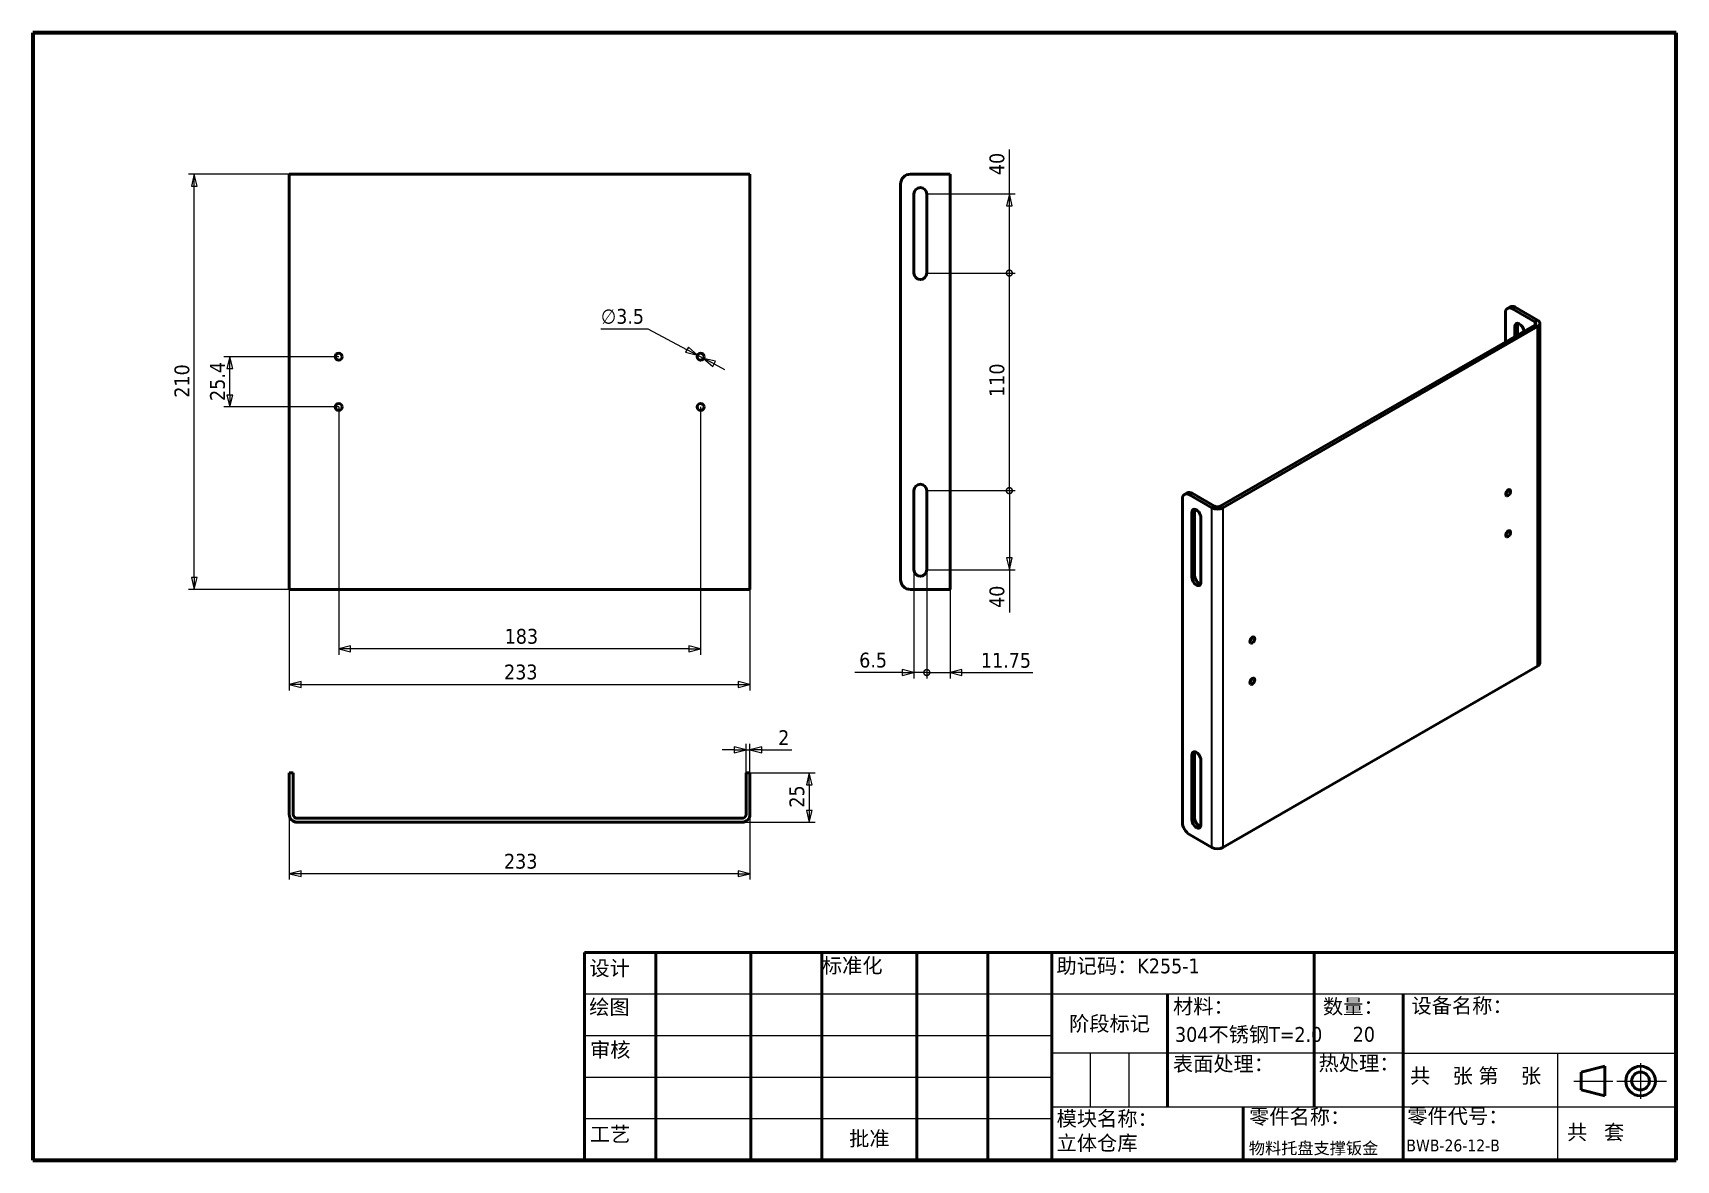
# Model space of a CAD drawing. Header units: millimetres. Extents: x 30 to 861, y 30 to 600.
import ezdxf
from ezdxf.enums import TextEntityAlignment as Align

# ---------------------------------------------------------------- set-up
doc = ezdxf.new("R2010")
doc.units = ezdxf.units.MM
doc.header["$LTSCALE"] = 3
for name, color, linetype, lineweight in [('可见 (ISO)', 7, 'Continuous', 50), ('可见窄的 (ISO)', 7, 'Continuous', 35), ('图框 (ISO)', 7, 'Continuous', 70), ('尺寸 (ISO)', 5, 'Continuous', 25), ('标题 (ISO)', 7, 'Continuous', 50), ('符号 (ISO)', 7, 'Continuous', 25)]:
    doc.layers.add(name, color=color, linetype=linetype, lineweight=lineweight)
doc.styles.add('文本样式19', font='tahoma.ttf')
doc.styles.add('文本样式91', font='tahoma.ttf')
doc.styles.add('注释文本 (ISO)', font='tahoma.ttf')
doc.dimstyles.new('默认 (GB)', dxfattribs={"dimscale": 3, "dimtxt": 2.5, "dimasz": 2, "dimexe": 1, "dimexo": 0, "dimgap": 0.75, "dimtad": 1, "dimtoh": 1, "dimrnd": 1e-08, "dimdsep": 46, "dimtxsty": '注释文本 (ISO)', "dimblk": 'Filled-1', "dimcen": 0.09, "dimdle": 10, "dimclrd": 256, "dimclre": 256, "dimclrt": 256, "dimaunit": 1, "dimazin": 2, "dimtfac": 0.8, "dimtdec": 3, "dimtmove": 0, "dimatfit": 3, "dimldrblk": 'Filled-2', "dimfxl": 0, "dimtolj": 1, "dimtzin": 0, "dimlwd": -1, "dimlwe": -1, "dimarcsym": 0})

# ---------------------------------------------------------------- blocks, each defined once
blk = doc.blocks.new('图框 A3-A4')
at = {"layer": '图框 (ISO)'}
for p, q in [((287, 200), (10, 200)), ((10, 200), (10, 10)), ((287, 10), (287, 200)), ((10, 10), (287, 10))]:
    blk.add_line(p, q, dxfattribs=at)
blk = doc.blocks.new('标题栏 GB1')
at = {"layer": '标题 (ISO)'}
for p, q in [((194.57, 65.23), (194.57, 72.23)), ((194.57, 72.23), (378.57, 72.23)), ((206.57, 65.23), (206.57, 72.23)), ((222.57, 65.23), (222.57, 72.23)), ((234.57, 65.23), (234.57, 72.23)), ((250.57, 65.23), (250.57, 72.23)), ((262.57, 65.23), (262.57, 72.23)), ((273.31, 65.23), (273.31, 72.23)), ((317.57, 65.23), (317.57, 72.23)), ((378.57, 72.23), (378.57, 65.23)), ((194.57, 37.23), (194.57, 65.23)), ((206.57, 37.23), (206.57, 65.23)), ((222.57, 44.23), (222.57, 65.23)), ((234.57, 37.23), (234.57, 65.23)), ((250.57, 37.23), (250.57, 65.23)), ((262.57, 37.23), (262.57, 65.23)), ((273.31, 65.23), (273.31, 37.23)), ((317.57, 55.23), (317.57, 65.23)), ((378.57, 65.23), (378.57, 37.23)), ((317.57, 55.23), (317.57, 46.23)), ((366.57, 53.06), (362.57, 52.06)), ((366.57, 48.06), (366.57, 53.06)), ((362.57, 52.06), (362.57, 49.06)), ((362.57, 49.06), (366.57, 48.06)), ((305.57, 46.23), (305.57, 37.23)), ((222.57, 44.23), (222.57, 37.23)), ((378.57, 37.23), (194.57, 37.23))]:
    blk.add_line(p, q, dxfattribs=at)
at = {"layer": '标题 (ISO)', "lineweight": 25}
for p, q in [((194.57, 65.23), (273.31, 65.23)), ((273.31, 65.23), (378.57, 65.23)), ((194.57, 58.23), (273.31, 58.23)), ((332.57, 55.23), (273.31, 55.23)), ((279.81, 55.23), (279.81, 46.23)), ((286.31, 55.23), (286.31, 46.23)), ((332.57, 55.23), (378.57, 55.23)), ((358.57, 55.23), (358.57, 46.23)), ((372.58, 53.56), (372.58, 47.56)), ((194.57, 51.23), (273.31, 51.23)), ((361.32, 50.56), (367.88, 50.56)), ((368.55, 50.56), (370.07, 50.56)), ((370.07, 50.56), (376.97, 50.56)), ((273.31, 46.23), (378.57, 46.23)), ((358.57, 46.23), (358.57, 37.23)), ((194.57, 44.23), (273.31, 44.23))]:
    blk.add_line(p, q, dxfattribs=at)
at = {"layer": '标题 (ISO)', "lineweight": 50}
for p, q in [((292.81, 65.23), (292.81, 46.23)), ((332.57, 65.23), (332.57, 37.23))]:
    blk.add_line(p, q, dxfattribs=at)
at = {"layer": '标题 (ISO)'}
for radius in [2.5, 1.5]:
    blk.add_circle((372.57, 50.56), radius, dxfattribs=at)
at = {"layer": '标题 (ISO)', "style": '注释文本 (ISO)'}
blk.add_text('阶段标记', height=2.5, dxfattribs=at).set_placement((283.06, 60.23), align=Align.MIDDLE_CENTER)
at = {"layer": '标题 (ISO)', "char_height": 2.5, "style": '注释文本 (ISO)'}
for s, insert, attachment_point in [('\\fTahoma|b0|i0;设计', (195.38, 70.83), 1), ('\\fTahoma|b0|i0;标准化', (234.57, 71.28), 1), ('助记码：K255-1', (274.11, 71.21), 1), ('\\fTahoma|b0|i0;绘图', (195.35, 64.28), 1), ('\\fTahoma|b0|i0;材料：', (293.76, 64.39), 1), ('\\fTahoma|b0|i0;数量：', (319.04, 64.37), 1), ('\\fTahoma|b0|i0;设备名称：', (333.96, 64.5), 1), ('\\fTahoma|b0|i0;审核', (195.48, 57.07), 1), ('\\fTahoma|b0|i0;热处理：', (318.29, 54.82), 1), ('\\fTahoma|b0|i0;零件名称：', (306.59, 45.8), 1), ('\\fTahoma|b0|i0;零件代号：', (333.25, 45.9), 1), ('\\fTahoma|b0|i0;批准', (242.57, 40.73), 5)]:
    blk.add_mtext(s, dxfattribs=dict(at, insert=insert, attachment_point=attachment_point))
at = {"layer": '标题 (ISO)', "char_height": 2.5, "attachment_point": 1, "style": '注释文本 (ISO)'}
for s, insert, width in [('\\fTahoma|b0|i0;表面处理：', (293.74, 54.71), 17.19), ('共    张 第    张', (333.72, 52.69), 27.2374), ('\\fTahoma|b0|i0;工艺', (195.45, 42.85), 6.876), ('\\fTahoma|b0|i0;  共   套', (358.32, 43.18), 17.7919)]:
    blk.add_mtext(s, dxfattribs=dict(at, insert=insert, width=width))
at = {"layer": '标题 (ISO)', "insert": (274.14, 45.48), "char_height": 2.5, "attachment_point": 1, "line_spacing_factor": 0.987884, "style": '注释文本 (ISO)'}
blk.add_mtext('模块名称：\\P立体仓库', dxfattribs=at)
at = {"layer": '标题 (ISO)'}
for tag, p, height, style in [('材料_001', (294.1, 57.16), 2.5, '注释文本 (ISO)'), ('零件代号_001', (306.54, 38.24), 2, '文本样式91'), ('描述_001', (333.1, 38.7), 2, '文本样式91')]:
    blk.add_attdef(tag, p, '', height=height, dxfattribs=dict(at, style=style))
at = {"layer": '标题 (ISO)', "style": '文本样式91'}
blk.add_attdef('热处理', text='', height=2, dxfattribs=at).set_placement((318.2, 50.63), align=Align.TOP_LEFT)
at = {"layer": '标题 (ISO)', "style": '文本样式19'}
for tag, p in [('工程核准人', (256.57, 40.73)), ('工程批准日期', (267.94, 40.73))]:
    blk.add_attdef(tag, text='', height=1, dxfattribs=at).set_placement(p, align=Align.MIDDLE_CENTER)
blk = doc.blocks.new('Filled-1')
at = {"color": 0}
for p, q in [((0, 0), (-1, 0.25)), ((-1, 0.25), (-1, -0.25)), ((-1, 0), (0, 0)), ((-1, -0.25), (0, 0))]:
    blk.add_line(p, q, dxfattribs=at)
at = {"color": 0, "flags": 128}
blk.add_lwpolyline([(-1, -0.25), (0, 0)], dxfattribs=at)
at = {"color": 0}
blk.add_solid([(-1, -0.25), (0, 0), (-1, 0.25), (-1, -0.25)], dxfattribs=at)
blk = doc.blocks.new('*D7')
at = {"layer": 'Defpoints', "color": 0}
for p in [(111.65, 528.53), (159.65, 528.53), (159.65, 318.53)]:
    blk.add_point(p, dxfattribs=at)
at = {"layer": '尺寸 (ISO)'}
for p, q in [((159.65, 528.53), (108.65, 528.53)), ((111.65, 324.53), (111.65, 522.53)), ((159.65, 318.53), (108.65, 318.53))]:
    blk.add_line(p, q, dxfattribs=at)
at = {"layer": '尺寸 (ISO)', "xscale": 6, "yscale": 6, "zscale": 6}
for p, rotation in [((111.65, 528.53), 90), ((111.65, 318.53), 270)]:
    blk.add_blockref('Filled-1', p, dxfattribs=dict(at, rotation=rotation))
at = {"layer": '尺寸 (ISO)', "insert": (101.59, 415.53), "char_height": 7.5, "attachment_point": 1, "rotation": 90, "style": '注释文本 (ISO)'}
blk.add_mtext('\\A1;210', dxfattribs=at)
blk = doc.blocks.new('Filled-2')
at = {"color": 0}
for p, q in [((0, 0), (-1, 0.125)), ((-1, 0.125), (-1, -0.125)), ((-1, 0), (0, 0)), ((-1, -0.125), (0, 0))]:
    blk.add_line(p, q, dxfattribs=at)
at = {"color": 0, "flags": 128}
blk.add_lwpolyline([(-1, -0.125), (0, 0)], dxfattribs=at)
at = {"color": 0}
blk.add_solid([(-1, -0.125), (0, 0), (-1, 0.125), (-1, -0.125)], dxfattribs=at)
blk = doc.blocks.new('*D8')
at = {"layer": 'Defpoints', "color": 0}
for p in [(159.65, 318.53), (392.65, 318.53), (392.65, 270.53)]:
    blk.add_point(p, dxfattribs=at)
at = {"layer": '尺寸 (ISO)'}
for p, q in [((159.65, 318.53), (159.65, 267.53)), ((392.65, 318.53), (392.65, 267.53)), ((165.65, 270.53), (386.65, 270.53))]:
    blk.add_line(p, q, dxfattribs=at)
at = {"layer": '尺寸 (ISO)', "xscale": 6, "yscale": 6, "zscale": 6, "rotation": 180}
blk.add_blockref('Filled-1', (159.65, 270.53), dxfattribs=at)
at = {"layer": '尺寸 (ISO)', "xscale": 6, "yscale": 6, "zscale": 6}
blk.add_blockref('Filled-1', (392.65, 270.53), dxfattribs=at)
at = {"layer": '尺寸 (ISO)', "insert": (268.3, 280.59), "char_height": 7.5, "attachment_point": 1, "style": '注释文本 (ISO)'}
blk.add_mtext('\\A1;233', dxfattribs=at)
blk = doc.blocks.new('*D9')
at = {"layer": 'Defpoints', "color": 0}
for p in [(184.65, 410.83), (367.65, 410.83), (184.65, 288.53)]:
    blk.add_point(p, dxfattribs=at)
at = {"layer": '尺寸 (ISO)'}
for p, q in [((184.65, 410.83), (184.65, 285.53)), ((367.65, 410.83), (367.65, 285.53)), ((361.65, 288.53), (190.65, 288.53))]:
    blk.add_line(p, q, dxfattribs=at)
at = {"layer": '尺寸 (ISO)', "xscale": 6, "yscale": 6, "zscale": 6, "rotation": 180}
blk.add_blockref('Filled-1', (184.65, 288.53), dxfattribs=at)
at = {"layer": '尺寸 (ISO)', "xscale": 6, "yscale": 6, "zscale": 6}
blk.add_blockref('Filled-1', (367.65, 288.53), dxfattribs=at)
at = {"layer": '尺寸 (ISO)', "insert": (268.6, 298.62), "char_height": 7.5, "attachment_point": 1, "style": '注释文本 (ISO)'}
blk.add_mtext('\\A1;183', dxfattribs=at)
blk = doc.blocks.new('*D10')
at = {"layer": 'Defpoints', "color": 0}
for p in [(129.65, 436.23), (184.65, 436.23), (184.65, 410.83)]:
    blk.add_point(p, dxfattribs=at)
at = {"layer": '尺寸 (ISO)'}
for p, q in [((184.65, 436.23), (126.65, 436.23)), ((129.65, 416.83), (129.65, 430.23)), ((184.65, 410.83), (126.65, 410.83))]:
    blk.add_line(p, q, dxfattribs=at)
at = {"layer": '尺寸 (ISO)', "xscale": 6, "yscale": 6, "zscale": 6}
for p, rotation in [((129.65, 436.23), 90), ((129.65, 410.83), 270)]:
    blk.add_blockref('Filled-1', p, dxfattribs=dict(at, rotation=rotation))
at = {"layer": '尺寸 (ISO)', "insert": (119.59, 413.89), "char_height": 7.5, "attachment_point": 1, "rotation": 90, "style": '注释文本 (ISO)'}
blk.add_mtext('\\A1;25.4', dxfattribs=at)
blk = doc.blocks.new('*D11')
at = {"layer": 'Defpoints', "color": 0}
for p in [(392.65, 225.84), (388.65, 200.84), (422.65, 200.84)]:
    blk.add_point(p, dxfattribs=at)
at = {"layer": '尺寸 (ISO)'}
for p, q in [((392.65, 225.84), (425.65, 225.84)), ((422.65, 219.84), (422.65, 206.84)), ((388.65, 200.84), (425.65, 200.84))]:
    blk.add_line(p, q, dxfattribs=at)
at = {"layer": '尺寸 (ISO)', "xscale": 6, "yscale": 6, "zscale": 6}
for p, rotation in [((422.65, 225.84), 90), ((422.65, 200.84), 270)]:
    blk.add_blockref('Filled-1', p, dxfattribs=dict(at, rotation=rotation))
at = {"layer": '尺寸 (ISO)', "insert": (412.59, 208.25), "char_height": 7.5, "attachment_point": 1, "rotation": 90, "style": '注释文本 (ISO)'}
blk.add_mtext('\\A1;25', dxfattribs=at)
blk = doc.blocks.new('*D12')
at = {"layer": 'Defpoints', "color": 0}
for p in [(159.65, 204.84), (392.65, 204.84), (159.65, 174.84)]:
    blk.add_point(p, dxfattribs=at)
at = {"layer": '尺寸 (ISO)'}
for p, q in [((159.65, 204.84), (159.65, 171.84)), ((392.65, 204.84), (392.65, 171.84)), ((386.65, 174.84), (165.65, 174.84))]:
    blk.add_line(p, q, dxfattribs=at)
at = {"layer": '尺寸 (ISO)', "xscale": 6, "yscale": 6, "zscale": 6, "rotation": 180}
blk.add_blockref('Filled-1', (159.65, 174.84), dxfattribs=at)
at = {"layer": '尺寸 (ISO)', "xscale": 6, "yscale": 6, "zscale": 6}
blk.add_blockref('Filled-1', (392.65, 174.84), dxfattribs=at)
at = {"layer": '尺寸 (ISO)', "insert": (268.27, 184.9), "char_height": 7.5, "attachment_point": 1, "style": '注释文本 (ISO)'}
blk.add_mtext('\\A1;233', dxfattribs=at)
blk = doc.blocks.new('*D13')
at = {"layer": 'Defpoints', "color": 0}
for p in [(390.65, 237.47), (390.65, 225.84), (392.65, 225.84)]:
    blk.add_point(p, dxfattribs=at)
at = {"layer": '尺寸 (ISO)'}
for p, q in [((384.65, 237.47), (378.65, 237.47)), ((390.65, 225.84), (390.65, 240.47)), ((390.65, 237.47), (392.65, 237.47)), ((392.65, 225.84), (392.65, 240.47)), ((398.65, 237.47), (413.78, 237.47))]:
    blk.add_line(p, q, dxfattribs=at)
at = {"layer": '尺寸 (ISO)', "xscale": 6, "yscale": 6, "zscale": 6}
blk.add_blockref('Filled-1', (390.65, 237.47), dxfattribs=at)
at = {"layer": '尺寸 (ISO)', "xscale": 6, "yscale": 6, "zscale": 6, "rotation": 180}
blk.add_blockref('Filled-1', (392.65, 237.47), dxfattribs=at)
at = {"layer": '尺寸 (ISO)', "insert": (406.9, 247.38), "char_height": 7.5, "attachment_point": 1, "style": '注释文本 (ISO)'}
blk.add_mtext('\\A1;2', dxfattribs=at)
blk = doc.blocks.new('_DotSmall')
at = {"color": 0, "linetype": 'ByBlock', "const_width": 0.5}
blk.add_lwpolyline([(-0.0625, 0, 1), (0.0625, 0, 1)], format="xyb", close=True, dxfattribs=at)
blk = doc.blocks.new('*D14')
at = {"layer": 'Defpoints', "color": 0}
for p in [(482.05, 368.53), (523.8, 368.53), (482.05, 328.53)]:
    blk.add_point(p, dxfattribs=at)
at = {"layer": '尺寸 (ISO)'}
for p, q in [((482.05, 368.53), (526.8, 368.53)), ((523.8, 368.53), (523.8, 334.53)), ((482.05, 328.53), (526.8, 328.53)), ((523.8, 328.53), (523.8, 306.99))]:
    blk.add_line(p, q, dxfattribs=at)
at = {"layer": '尺寸 (ISO)', "xscale": 6, "yscale": 6, "zscale": 6}
for name, p, rotation in [('_DotSmall', (523.8, 368.53), 90), ('Filled-1', (523.8, 328.53), 270)]:
    blk.add_blockref(name, p, dxfattribs=dict(at, rotation=rotation))
at = {"layer": '尺寸 (ISO)', "insert": (513.74, 309.24), "char_height": 7.5, "attachment_point": 1, "rotation": 90, "style": '注释文本 (ISO)'}
blk.add_mtext('\\A1;40', dxfattribs=at)
blk = doc.blocks.new('*D16')
at = {"layer": 'Defpoints', "color": 0}
for p in [(482.05, 518.53), (523.8, 518.53), (482.05, 478.53)]:
    blk.add_point(p, dxfattribs=at)
at = {"layer": '尺寸 (ISO)'}
for p, q in [((523.8, 518.53), (523.8, 540.96)), ((482.05, 518.53), (526.8, 518.53)), ((523.8, 478.53), (523.8, 512.53)), ((482.05, 478.53), (526.8, 478.53))]:
    blk.add_line(p, q, dxfattribs=at)
at = {"layer": '尺寸 (ISO)', "xscale": 6, "yscale": 6, "zscale": 6}
for name, p, rotation in [('Filled-1', (523.8, 518.53), 90), ('_DotSmall', (523.8, 478.53), 270)]:
    blk.add_blockref(name, p, dxfattribs=dict(at, rotation=rotation))
at = {"layer": '尺寸 (ISO)', "insert": (513.74, 528.07), "char_height": 7.5, "attachment_point": 1, "rotation": 90, "style": '注释文本 (ISO)'}
blk.add_mtext('\\A1;40', dxfattribs=at)
blk = doc.blocks.new('*D17')
at = {"layer": 'Defpoints', "color": 0}
for p in [(482.05, 478.53), (523.8, 478.53), (482.05, 368.53)]:
    blk.add_point(p, dxfattribs=at)
at = {"layer": '尺寸 (ISO)'}
for p, q in [((482.05, 478.53), (526.8, 478.53)), ((523.8, 368.53), (523.8, 478.53)), ((482.05, 368.53), (526.8, 368.53))]:
    blk.add_line(p, q, dxfattribs=at)
at = {"layer": '尺寸 (ISO)', "xscale": 6, "yscale": 6, "zscale": 6}
for p, rotation in [((523.8, 478.53), 90), ((523.8, 368.53), 270)]:
    blk.add_blockref('_DotSmall', p, dxfattribs=dict(at, rotation=rotation))
at = {"layer": '尺寸 (ISO)', "insert": (513.74, 415.92), "char_height": 7.5, "attachment_point": 1, "rotation": 90, "style": '注释文本 (ISO)'}
blk.add_mtext('\\A1;110', dxfattribs=at)
blk = doc.blocks.new('*D18')
at = {"layer": 'Defpoints', "color": 0}
for p in [(482.05, 328.53), (493.8, 318.53), (493.8, 276.55)]:
    blk.add_point(p, dxfattribs=at)
at = {"layer": '尺寸 (ISO)'}
for p, q in [((482.05, 328.53), (482.05, 273.55)), ((493.8, 318.53), (493.8, 273.55)), ((482.05, 276.55), (476.05, 276.55)), ((482.05, 276.55), (493.8, 276.55)), ((499.8, 276.55), (535.65, 276.55))]:
    blk.add_line(p, q, dxfattribs=at)
at = {"layer": '尺寸 (ISO)', "xscale": 6, "yscale": 6, "zscale": 6}
blk.add_blockref('_DotSmall', (482.05, 276.55), dxfattribs=at)
at = {"layer": '尺寸 (ISO)', "xscale": 6, "yscale": 6, "zscale": 6, "rotation": 180}
blk.add_blockref('Filled-1', (493.8, 276.55), dxfattribs=at)
at = {"layer": '尺寸 (ISO)', "insert": (509.43, 286.49), "char_height": 7.5, "attachment_point": 1, "style": '注释文本 (ISO)'}
blk.add_mtext('\\A1;11.75', dxfattribs=at)
blk = doc.blocks.new('*D19')
at = {"layer": 'Defpoints', "color": 0}
for p in [(475.55, 328.53), (482.05, 328.53), (482.05, 276.55)]:
    blk.add_point(p, dxfattribs=at)
at = {"layer": '尺寸 (ISO)'}
for p, q in [((475.55, 328.53), (475.55, 273.55)), ((482.05, 328.53), (482.05, 273.55)), ((469.55, 276.55), (445.63, 276.55)), ((482.05, 276.55), (475.55, 276.55)), ((482.05, 276.55), (494.05, 276.55))]:
    blk.add_line(p, q, dxfattribs=at)
at = {"layer": '尺寸 (ISO)', "xscale": 6, "yscale": 6, "zscale": 6}
blk.add_blockref('Filled-1', (475.55, 276.55), dxfattribs=at)
at = {"layer": '尺寸 (ISO)', "xscale": 6, "yscale": 6, "zscale": 6, "rotation": 180}
blk.add_blockref('_DotSmall', (482.05, 276.55), dxfattribs=at)
at = {"layer": '尺寸 (ISO)', "insert": (447.88, 286.6), "char_height": 7.5, "attachment_point": 1, "style": '注释文本 (ISO)'}
blk.add_mtext('\\A1;6.5', dxfattribs=at)
blk = doc.blocks.new('*D20')
at = {"layer": 'Defpoints', "color": 0}
for p in [(366.1, 437.04), (369.2, 435.42)]:
    blk.add_point(p, dxfattribs=at)
at = {"layer": '尺寸 (ISO)'}
for p, q in [((341.09, 450.1), (317.27, 450.1)), ((360.78, 439.81), (341.09, 450.1)), ((369.2, 435.42), (366.1, 437.04)), ((374.52, 432.64), (379.84, 429.86))]:
    blk.add_line(p, q, dxfattribs=at)
at = {"layer": '尺寸 (ISO)', "xscale": 6, "yscale": 6, "zscale": 6}
for p, rotation in [((366.1, 437.04), 332.4301923593748), ((369.2, 435.42), 152.4301923593748)]:
    blk.add_blockref('Filled-1', p, dxfattribs=dict(at, rotation=rotation))
at = {"layer": '尺寸 (ISO)', "insert": (317.27, 460.42), "char_height": 7.5, "attachment_point": 1, "style": '注释文本 (ISO)'}
blk.add_mtext('\\A1;∅3.5', dxfattribs=at)

msp = doc.modelspace()

# ---------------------------------------------------------------- linework, layer by layer
at = {"layer": '可见 (ISO)'}
for p, q in [((159.652, 318.525), (159.652, 528.525)), ((163.652, 528.525), (159.652, 528.525)), ((163.652, 528.525), (388.652, 528.525)), ((392.652, 528.525), (388.652, 528.525)), ((392.652, 528.525), (392.652, 318.525)), ((473.798, 528.525), (489.798, 528.525)), ((493.798, 528.525), (489.798, 528.525)), ((493.798, 528.525), (493.798, 318.525)), ((468.798, 323.525), (468.798, 523.525)), ((475.548, 478.525), (475.548, 518.525)), ((482.048, 518.525), (482.048, 478.525)), ((774.668, 443.732), (774.668, 458.375)), ((777.122, 461.487), (775.708, 460.672)), ((778.203, 460.427), (789.517, 453.912)), ((790.931, 454.726), (779.617, 461.242)), ((630.418, 360.664), (789.517, 452.283)), ((631.832, 359.85), (790.931, 451.469)), ((779.441, 446.481), (779.441, 451.539)), ((780.855, 452.353), (780.855, 447.295)), ((792.103, 453.098), (792.103, 281.413)), ((475.548, 328.525), (475.548, 368.525)), ((482.048, 368.525), (482.048, 328.525)), ((613.781, 367.425), (612.366, 366.61)), ((614.862, 366.365), (626.175, 359.85)), ((616.276, 367.179), (627.59, 360.664)), ((611.326, 200.804), (611.326, 364.313)), ((616.099, 324.775), (616.099, 357.477)), ((617.513, 358.291), (617.513, 325.589)), ((620.695, 354.83), (620.695, 322.128)), ((159.652, 318.525), (163.652, 318.525)), ((388.652, 318.525), (163.652, 318.525)), ((388.652, 318.525), (392.652, 318.525)), ((489.798, 318.525), (473.798, 318.525)), ((489.798, 318.525), (493.798, 318.525)), ((790.931, 279.784), (631.832, 188.165)), ((616.099, 202.143), (616.099, 234.845)), ((617.513, 235.659), (617.513, 202.957)), ((159.652, 220.838), (159.652, 225.838)), ((161.652, 225.838), (159.652, 225.838)), ((161.652, 225.838), (161.652, 220.838)), ((390.652, 220.838), (390.652, 225.838)), ((392.652, 225.838), (390.652, 225.838)), ((392.652, 225.838), (392.652, 220.838)), ((620.695, 232.198), (620.695, 199.496)), ((159.652, 220.838), (159.652, 204.838)), ((161.652, 220.838), (161.652, 204.838)), ((390.652, 220.838), (390.652, 204.838)), ((392.652, 204.838), (392.652, 220.838)), ((163.652, 202.838), (388.652, 202.838)), ((163.652, 200.838), (388.652, 200.838)), ((626.175, 188.165), (614.862, 194.68))]:
    msp.add_line(p, q, dxfattribs=at)
for centre in [(184.652, 436.225), (367.652, 436.225), (184.652, 410.825), (367.652, 410.825)]:
    msp.add_circle(centre, 1.75, dxfattribs=at)
for centre, radius, start, end in [((473.798, 523.525), 5, 90, 180), ((478.798, 518.525), 3.25, 0, 180), ((478.798, 478.525), 3.25, 180, 0), ((478.798, 368.525), 3.25, 0, 180), ((478.798, 328.525), 3.25, 180, 0), ((473.798, 323.525), 5, 180, 270), ((163.652, 204.838), 4, 180, 270), ((163.652, 204.838), 2, 180, 270), ((388.652, 204.838), 4, 270, 0), ((388.652, 204.838), 2, 270, 0)]:
    msp.add_arc(centre, radius, start, end, dxfattribs=at)
for centre, major_axis, ratio, start_param, end_param in [((778.203, 456.339), (-2.495, 4.333), 0.5780931, 5.4997209, 7.0705172), ((779.617, 457.154), (-2.495, 4.333), 0.5780931, 5.4997209, 6.2831853), ((781.739, 450.216), (-1.622, 2.816), 0.5780931, 4.0139327, 7.0705172), ((783.153, 451.03), (1.622, -2.816), 0.5780931, 3.5908577, 3.9289245), ((788.103, 453.098), (2, 0), 0.5758617, 5.4977871, 7.0685835), ((788.103, 453.098), (4, 0), 0.5758617, 5.4977871, 7.0685835), ((614.862, 362.277), (-2.495, 4.333), 0.5780931, 5.4997209, 7.0705172), ((616.276, 363.092), (-2.495, 4.333), 0.5780931, 5.4997209, 6.2831853), ((774.668, 368.273), (0.873, 1.517), 0.5780931, 4.0799089, 5.3448691), ((618.397, 356.154), (-1.622, 2.816), 0.5780931, 3.9289245, 7.0705172), ((619.811, 356.968), (1.622, -2.816), 0.5780931, 3.5908577, 3.9289245), ((629.004, 361.479), (4, 0), 0.5758617, 3.9269908, 5.4977871), ((629.004, 361.479), (2, 0), 0.5758617, 3.9269908, 5.4977871), ((774.668, 347.507), (0.873, 1.517), 0.5780931, 4.0799089, 5.3448691), ((618.397, 323.452), (1.622, -2.816), 0.5780931, 3.9289245, 7.0705172), ((619.811, 324.266), (1.622, -2.816), 0.5780931, 3.9289245, 5.8339203), ((645.267, 293.756), (0.873, 1.517), 0.5780931, 4.0799089, 5.3448691), ((788.103, 281.413), (4, 0), 0.5758617, 5.4977871, 6.2831853), ((645.267, 272.99), (0.873, 1.517), 0.5780931, 4.0799089, 5.3448691), ((618.397, 233.521), (-1.622, 2.816), 0.5780931, 3.9289245, 7.0705172), ((619.811, 234.336), (1.622, -2.816), 0.5780931, 3.5908577, 3.9289245), ((614.862, 198.768), (-2.495, 4.333), 0.5780931, 0.7873319, 2.3581282), ((618.397, 200.82), (1.622, -2.816), 0.5780931, 3.9289245, 7.0705172), ((619.811, 201.634), (1.622, -2.816), 0.5780931, 3.9289245, 5.8339203), ((629.004, 189.794), (-4, 0), 0.5758617, 0.7853982, 2.3561945)]:
    msp.add_ellipse(centre, major_axis=major_axis, ratio=ratio, start_param=start_param, end_param=end_param, dxfattribs=at)
for centre in [(776.082, 367.458), (776.082, 346.692), (646.681, 292.941), (646.681, 272.176)]:
    msp.add_ellipse(centre, major_axis=(-0.873, -1.517), ratio=0.5780931, dxfattribs=at)
at = {"layer": '可见窄的 (ISO)'}
for p, q in [((778.203, 460.427), (779.617, 461.242)), ((780.855, 452.353), (779.441, 451.539)), ((789.517, 453.912), (790.931, 454.726)), ((789.517, 452.283), (789.517, 453.912)), ((790.931, 451.469), (789.517, 452.283)), ((790.931, 279.784), (790.931, 451.469)), ((614.862, 366.365), (616.276, 367.179)), ((617.513, 358.291), (616.099, 357.477)), ((626.175, 359.85), (627.59, 360.664)), ((626.175, 188.165), (626.175, 359.85)), ((630.418, 360.664), (631.832, 359.85)), ((631.832, 359.85), (631.832, 188.165)), ((617.513, 325.589), (616.099, 324.775)), ((617.513, 235.659), (616.099, 234.845)), ((617.513, 202.957), (616.099, 202.143))]:
    msp.add_line(p, q, dxfattribs=at)

# ---------------------------------------------------------------- block references
at = {"xscale": 3, "yscale": 3, "zscale": 3}
msp.add_blockref('图框 A3-A4', (0, 0), dxfattribs=at)
msp.add_blockref('标题栏 GB1', (-274.713, -81.676), dxfattribs=at).add_auto_attribs({'零件代号_001': '物料托盘支撑钣金', '描述_001': 'BWB-26-12-B', '材料_001': '304不锈钢T=2.0'})

# ---------------------------------------------------------------- texts
at = {"layer": '符号 (ISO)', "insert": (697.448, 97.406), "char_height": 7.5, "attachment_point": 1, "style": '注释文本 (ISO)'}
msp.add_mtext('{20}', dxfattribs=at)

# ---------------------------------------------------------------- dimensions: what is measured, and where the dimension line sits
at = {"layer": '尺寸 (ISO)'}
for base, p1, p2, angle, override, picture, middle in [((523.798, 518.525), (482.048, 478.525), (482.048, 518.525), 90, {"dimtoh": 0, "dimdec": 2, "dimblk1": 'DotSmall', "dimblk2": 'Filled-1', "dimsah": 1, "dimdle": 0, "dimtp": 0, "dimtm": 0, "dimtdec": 3, "dimtofl": 0, "dimatfit": 2}, '*D16', (523.798, 533.387)), ((111.652, 528.525), (159.652, 318.525), (159.652, 528.525), 90, {"dimtoh": 0, "dimdec": 2, "dimtp": 0, "dimtm": 0, "dimtdec": 3, "dimtofl": 0, "dimatfit": 1}, '*D7', (111.652, 423.495)), ((523.798, 478.525), (482.048, 368.525), (482.048, 478.525), 90, {"dimtoh": 0, "dimdec": 2, "dimblk1": 'DotSmall', "dimblk2": 'DotSmall', "dimsah": 1, "dimdle": 0, "dimtp": 0, "dimtm": 0, "dimtdec": 3, "dimtofl": 0, "dimatfit": 1}, '*D17', (523.798, 423.585)), ((129.652, 436.225), (184.652, 410.825), (184.652, 436.225), 90, {"dimtoh": 0, "dimdec": 2, "dimtp": 0, "dimtm": 0, "dimtdec": 3, "dimtofl": 0, "dimatfit": 1}, '*D10', (129.652, 423.495)), ((184.652, 288.525), (367.652, 410.825), (184.652, 410.825), 180, {"dimtoh": 0, "dimdec": 2, "dimtp": 0, "dimtm": 0, "dimtdec": 3, "dimtofl": 0, "dimatfit": 1}, '*D9', (276.182, 288.525)), ((523.798, 368.525), (482.048, 328.525), (482.048, 368.525), 90, {"dimtoh": 0, "dimdec": 2, "dimblk1": 'Filled-1', "dimblk2": 'DotSmall', "dimsah": 1, "dimdle": 0, "dimtp": 0, "dimtm": 0, "dimtdec": 3, "dimtofl": 0, "dimatfit": 2}, '*D14', (523.798, 314.561)), ((482.048, 276.555), (475.548, 328.525), (482.048, 328.525), 180, {"dimtoh": 0, "dimdec": 2, "dimblk1": 'Filled-1', "dimblk2": 'DotSmall', "dimsah": 1, "dimdle": 0, "dimtp": 0, "dimtm": 0, "dimtdec": 3, "dimtofl": 1, "dimatfit": 1}, '*D19', (454.589, 276.555)), ((493.798, 276.555), (482.048, 328.525), (493.798, 318.525), 180, {"dimtoh": 0, "dimdec": 2, "dimblk1": 'DotSmall', "dimblk2": 'Filled-1', "dimsah": 1, "dimdle": 0, "dimtp": 0, "dimtm": 0, "dimtdec": 3, "dimtofl": 1, "dimatfit": 1}, '*D18', (521.411, 276.555)), ((390.652, 237.469), (392.652, 225.838), (390.652, 225.838), 180, {"dimtoh": 0, "dimdec": 2, "dimtp": 0, "dimtm": 0, "dimtdec": 3, "dimtofl": 1, "dimatfit": 1}, '*D13', (409.217, 237.469)), ((422.652, 200.838), (392.652, 225.838), (388.652, 200.838), 90, {"dimtoh": 0, "dimdec": 2, "dimtp": 0, "dimtm": 0, "dimtdec": 3, "dimtofl": 0, "dimatfit": 1}, '*D11', (422.652, 213.338))]:
    dim = msp.add_linear_dim(base=base, p1=p1, p2=p2, angle=angle, dimstyle='默认 (GB)', override=override, dxfattribs=at)
    dim.commit()
    dim.dimension.update_dxf_attribs({"geometry": picture, "text_midpoint": middle, "dimtype": 160})
dim = msp.add_diameter_dim_2p(p1=(369.203, 435.416), p2=(366.101, 437.035), dimstyle='默认 (GB)', override={"dimtih": 1, "dimdec": 2, "dimlfac": 1, "dimtp": 0, "dimtm": 0, "dimtdec": 3, "dimatfit": 2}, dxfattribs=at)
dim.commit()
dim.dimension.update_dxf_attribs({"geometry": '*D20', "text_midpoint": (328.051, 450.096), "dimtype": 163})
for base, p1, p2, picture, middle in [((392.652, 270.525), (159.652, 318.525), (392.652, 318.525), '*D8', (276.182, 270.525)), ((159.652, 174.838), (392.652, 204.838), (159.652, 204.838), '*D12', (276.152, 174.838))]:
    dim = msp.add_linear_dim(base=base, p1=p1, p2=p2, dimstyle='默认 (GB)', override={"dimtoh": 0, "dimdec": 2, "dimtp": 0, "dimtm": 0, "dimtdec": 3, "dimtofl": 0, "dimatfit": 1}, dxfattribs=at)
    dim.commit()
    dim.dimension.update_dxf_attribs({"geometry": picture, "text_midpoint": middle, "dimtype": 160})

doc.saveas('drawing.dxf')
